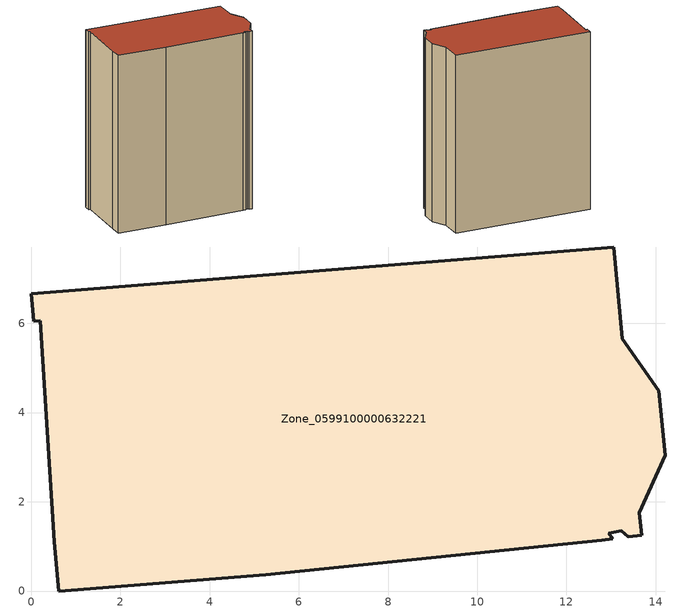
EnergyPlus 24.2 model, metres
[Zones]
Zone_0599100000632221
 floor ground (C_G): 13.23,1.35 12.95,1.3 13.03,1.17 12.8,1.14 5.26,0.36 0.62,0 0.52,1.1 0.21,6.06 0.06,6.05 0,6.66 13.06,7.71 13.26,5.65 14.07,4.49 14.22,3.04 13.64,1.75 13.69,1.25 13.38,1.21 z0
 wall outside (C_F): 5.26,0.36 12.8,1.14 13.03,1.17 12.95,1.3 13.23,1.35 13.38,1.21 13.69,1.25 13.64,1.75 14.22,3.04 14.07,4.49 13.26,5.65 13.06,7.71 0,6.66 0.06,6.05 0.21,6.06 0.52,1.1 0.62,0 5.26,0.36 z0:16.93
 roof outside (C_R): 13.23,1.35 13.38,1.21 13.69,1.25 13.64,1.75 14.22,3.04 14.07,4.49 13.26,5.65 13.06,7.71 0,6.66 0.06,6.05 0.21,6.06 0.52,1.1 0.62,0 5.26,0.36 12.8,1.14 13.03,1.17 12.95,1.3 z16.93
[BUILDING]
Pand.0599100000632221: North Axis=0; Terrain=City; Loads Convergence Tolerance Value=0.04; Temperature Convergence Tolerance Value=0.4; Solar Distribution=FullExterior; Maximum Number of Warmup Days=25; Minimum Number of Warmup Days=1
[Site:Location]
Rotterdam.The.Hague.AP_ZH_NLD Design_Conditions: Latitude=51.96; Longitude=4.45; Time Zone=1; Elevation=-4.5
[SITE:GROUNDTEMPERATURE:BUILDINGSURFACE]
18, 18, 18, 18, 18, 18, 18, 18, 18, 18, 18, 18
[MATERIAL] Thermal Absorptance=0.9; Solar Absorptance=0.7; Visible Absorptance=0.7
Name | Roughness | Thickness | Conductivity | Density | Specific Heat
G.TC.1946 | MediumSmooth | 0.15 | 1 | 540 | 1210
F.TC.1946 | Rough | 0.3 | 0.857143 | 1920 | 840
R.TC.1946 | MediumRough | 0.2 | 0.909091 | 1500 | 1000
[CONSTRUCTION]
C_G: G.TC.1946
C_F: F.TC.1946
C_R: R.TC.1946
[ZONE]
Zone_0599100000632221: Type=1; Multiplier=1; Ceiling Height=Autocalculate; Volume=Autocalculate; Floor Area=autocalculate; Part of Total Floor Area=Yes
[ZONEINFILTRATION:DESIGNFLOWRATE]
Infil_Zone_0599100000632221: Zone or ZoneList or Space or SpaceList=Zone_0599100000632221; Schedule=AlwaysOn; Design Flow Rate Calculation Method=Flow/Area; Flow Rate per Floor Area=0.003; Constant Term Coefficient=1; Temperature Term Coefficient=0; Velocity Term Coefficient=0; Velocity Squared Term Coefficient=0
[HVACTEMPLATE:ZONE:IDEALLOADSAIRSYSTEM]
Zone_0599100000632221: Maximum Heating Supply Air Temperature=50; Minimum Cooling Supply Air Temperature=13; Maximum Heating Supply Air Humidity Ratio=0.0156; Minimum Cooling Supply Air Humidity Ratio=0.0077; Heating Limit=NoLimit; Cooling Limit=NoLimit; Dehumidification Control Type=ConstantSensibleHeatRatio; Cooling Sensible Heat Ratio=0.7; Dehumidification Setpoint=60; Humidification Control Type=None; Humidification Setpoint=30; Outdoor Air Method=None; Outdoor Air Flow Rate per Person=0.00944; Outdoor Air Flow Rate per Zone Floor Area=0; Outdoor Air Flow Rate per Zone=0; Demand Controlled Ventilation Type=None; Outdoor Air Economizer Type=NoEconomizer; Heat Recovery Type=None; Sensible Heat Recovery Effectiveness=0.7; Latent Heat Recovery Effectiveness=0.65
[ZONECONTROL:THERMOSTAT]
ThermostatControl_Zone_0599100000632221: Zone or ZoneList=Zone_0599100000632221; Control Type Schedule=DualSetpointControlType; Control 1=Thermostat_Zone_0599100000632221; Temperature Difference Between Cutout And Setpoint=0
[THERMOSTATSETPOINT:DUALSETPOINT]
Thermostat_Zone_0599100000632221: Heating Setpoint Temperature Schedule=HeatingSetpoint_Zone_0599100000632221; Cooling Setpoint Temperature Schedule=CoolingSetpoint_Zone_0599100000632221
[SCHEDULE:COMPACT]
HeatingSetpoint_Zone_0599100000632221: Through: 12/31, For: AllDays, Until: 24:00, 21
CoolingSetpoint_Zone_0599100000632221: Through: 12/31, For: AllDays, Until: 24:00, 24
DualSetpointControlType: Through: 12/31, For: AllDays, Until: 24:00, 4
AlwaysOn: Through: 12/31, For: AllDays, Until: 24:00, 1
